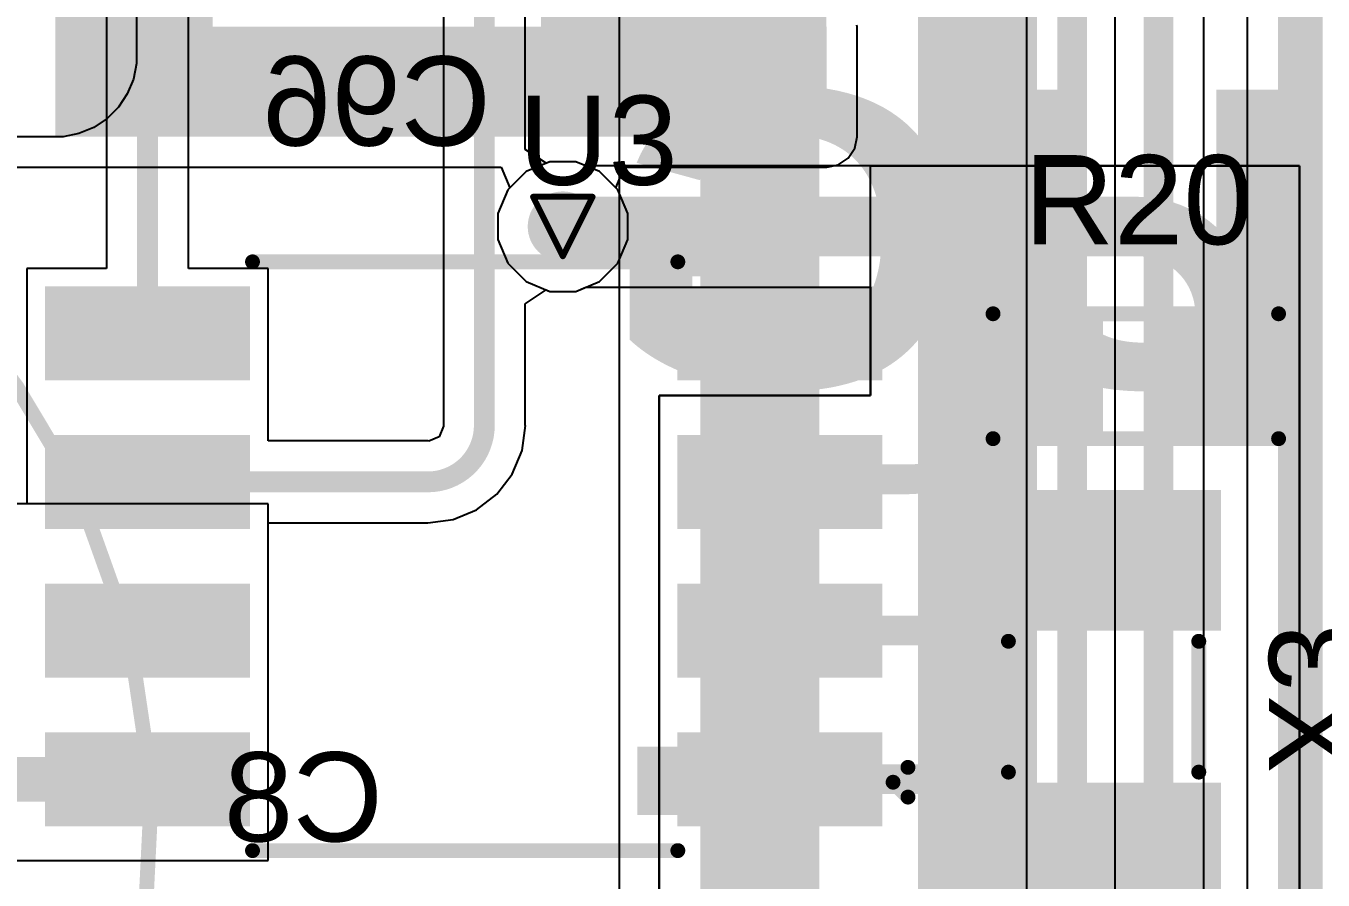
# Model space of a CAD drawing. Header units: inches. Extents: x 0 to 211, y 0 to 201.
# Drawn here: x 0.5249 to 0.961, y 1.462 to 1.7493 of the extents above; entities that cross this region are included whole.
import ezdxf

# ---------------------------------------------------------------- set-up
doc = ezdxf.new("R2010")
doc.units = ezdxf.units.IN
doc.header["$MEASUREMENT"] = 0
for name, color, linetype in [('Bottom Layer', 5, 'Continuous'), ('Bottom Overlay', 54, 'Continuous'), ('Drill Drawing', 1, 'Continuous'), ('Layer 1', 16, 'Continuous'), ('Layer 2', 76, 'Continuous'), ('Top Layer', 1, 'Continuous'), ('Top Overlay', 2, 'Continuous'), ('Top Paste', 8, 'Continuous'), ('Top Solder', 216, 'Continuous'), ('Via Holes', 16, 'Continuous')]:
    doc.layers.add(name, color=color, linetype=linetype)
doc.styles.add('Arial', font='', dxfattribs={"height": 0.2})
doc.styles.add('Arial Black_Bold', font='', dxfattribs={"height": 0.2})
doc.styles.get('Arial').set_extended_font_data('Arial')
doc.styles.get('Arial Black_Bold').set_extended_font_data('Arial Black', bold=True)

# ---------------------------------------------------------------- blocks, each defined once
blk = doc.blocks.new('SMD3215_2P_49')
at = {"layer": 'Top Layer'}
for points in [[(-0.0689, 0.03543), (-0.02953, 0.03543), (-0.02953, -0.03543), (-0.0689, -0.03543)], [(0.02953, 0.03543), (0.0689, 0.03543), (0.0689, -0.03543), (0.02953, -0.03543)]]:
    blk.add_hatch(color=1, dxfattribs=at).paths.add_polyline_path(points)
at = {"layer": 'Top Paste'}
for points in [[(-0.0689, 0.03543), (-0.02953, 0.03543), (-0.02953, -0.03543), (-0.0689, -0.03543)], [(0.02953, 0.03543), (0.0689, 0.03543), (0.0689, -0.03543), (0.02953, -0.03543)]]:
    blk.add_hatch(color=8, dxfattribs=at).paths.add_polyline_path(points)
at = {"layer": 'Top Solder'}
for points in [[(-0.0729, 0.03943), (-0.02553, 0.03943), (-0.02553, -0.03943), (-0.0729, -0.03943)], [(0.02553, 0.03943), (0.0729, 0.03943), (0.0729, -0.03943), (0.02553, -0.03943)]]:
    blk.add_hatch(color=216, dxfattribs=at).paths.add_polyline_path(points)
at = {"layer": 'Top Overlay'}
for points in [[(-0.022, 0.032, 0.005, 0.005, 0), (0.022, 0.032, 0.005, 0.005, 0)], [(-0.022, -0.032, 0.005, 0.005, 0), (0.022, -0.032, 0.005, 0.005, 0)]]:
    blk.add_lwpolyline(points, format="xyseb", dxfattribs=at)
for points in [[(-0.02325, 0.032, 0.0025, 0.0025, 1), (-0.02075, 0.032, 0.0025, 0.0025, 1)], [(0.02075, 0.032, 0.0025, 0.0025, 1), (0.02325, 0.032, 0.0025, 0.0025, 1)], [(-0.02325, -0.032, 0.0025, 0.0025, 1), (-0.02075, -0.032, 0.0025, 0.0025, 1)], [(0.02075, -0.032, 0.0025, 0.0025, 1), (0.02325, -0.032, 0.0025, 0.0025, 1)]]:
    blk.add_lwpolyline(points, format="xyseb", close=True, dxfattribs=at)
blk = doc.blocks.new('SOIC_8_0_154___3_90___W______61')
at = {"layer": 'Top Layer'}
for points in [[(-0.13681, 0.06319), (-0.13681, 0.08681), (-0.07579, 0.08681), (-0.07579, 0.06319)], [(0.07579, 0.06319), (0.07579, 0.08681), (0.13681, 0.08681), (0.13681, 0.06319)], [(-0.13681, 0.01319), (-0.13681, 0.03681), (-0.07579, 0.03681), (-0.07579, 0.01319)], [(0.07579, 0.01319), (0.07579, 0.03681), (0.13681, 0.03681), (0.13681, 0.01319)], [(-0.13681, -0.03681), (-0.13681, -0.01319), (-0.07579, -0.01319), (-0.07579, -0.03681)], [(0.07579, -0.03681), (0.07579, -0.01319), (0.13681, -0.01319), (0.13681, -0.03681)], [(-0.13681, -0.08681), (-0.13681, -0.06319), (-0.07579, -0.06319), (-0.07579, -0.08681)], [(0.07579, -0.08681), (0.07579, -0.06319), (0.13681, -0.06319), (0.13681, -0.08681)]]:
    blk.add_hatch(color=1, dxfattribs=at).paths.add_polyline_path(points)
at = {"layer": 'Top Overlay'}
blk.add_hatch(color=2, dxfattribs=at).paths.add_polyline_path([(-0.07237, 0.064), (-0.05837, 0.064), (-0.05837, 0.087), (-0.07237, 0.087)])
at = {"layer": 'Top Paste'}
for points in [[(-0.13681, 0.06319), (-0.13681, 0.08681), (-0.07579, 0.08681), (-0.07579, 0.06319)], [(0.07579, 0.06319), (0.07579, 0.08681), (0.13681, 0.08681), (0.13681, 0.06319)], [(-0.13681, 0.01319), (-0.13681, 0.03681), (-0.07579, 0.03681), (-0.07579, 0.01319)], [(0.07579, 0.01319), (0.07579, 0.03681), (0.13681, 0.03681), (0.13681, 0.01319)], [(-0.13681, -0.03681), (-0.13681, -0.01319), (-0.07579, -0.01319), (-0.07579, -0.03681)], [(0.07579, -0.03681), (0.07579, -0.01319), (0.13681, -0.01319), (0.13681, -0.03681)], [(-0.13681, -0.08681), (-0.13681, -0.06319), (-0.07579, -0.06319), (-0.07579, -0.08681)], [(0.07579, -0.08681), (0.07579, -0.06319), (0.13681, -0.06319), (0.13681, -0.08681)]]:
    blk.add_hatch(color=8, dxfattribs=at).paths.add_polyline_path(points)
at = {"layer": 'Top Solder'}
for points in [[(-0.14081, 0.05919), (-0.14081, 0.09081), (-0.07179, 0.09081), (-0.07179, 0.05919)], [(0.07179, 0.05919), (0.07179, 0.09081), (0.14081, 0.09081), (0.14081, 0.05919)], [(-0.14081, 0.00919), (-0.14081, 0.04081), (-0.07179, 0.04081), (-0.07179, 0.00919)], [(0.07179, 0.00919), (0.07179, 0.04081), (0.14081, 0.04081), (0.14081, 0.00919)], [(-0.14081, -0.04081), (-0.14081, -0.00919), (-0.07179, -0.00919), (-0.07179, -0.04081)], [(0.07179, -0.04081), (0.07179, -0.00919), (0.14081, -0.00919), (0.14081, -0.04081)], [(-0.14081, -0.09081), (-0.14081, -0.05919), (-0.07179, -0.05919), (-0.07179, -0.09081)], [(0.07179, -0.09081), (0.07179, -0.05919), (0.14081, -0.05919), (0.14081, -0.09081)]]:
    blk.add_hatch(color=216, dxfattribs=at).paths.add_polyline_path(points)
at = {"layer": 'Top Overlay'}
for points in [[(0.071, 0.099, 0.005, 0.005, 0), (-0.072, 0.099, 0.005, 0.005, 0)], [(-0.14437, 0.076, 0.005, 0.005, 0), (-0.14937, 0.081, 0.005, 0.005, 0)], [(-0.14937, 0.081, 0.005, 0.005, 0), (-0.14937, 0.071, 0.005, 0.005, 0)], [(-0.14437, 0.076, 0.005, 0.005, 0), (-0.14937, 0.071, 0.005, 0.005, 0)], [(0.071, -0.099, 0.005, 0.005, 0), (-0.072, -0.099, 0.005, 0.005, 0)]]:
    blk.add_lwpolyline(points, format="xyseb", dxfattribs=at)
for points in [[(-0.07325, 0.099, 0.0025, 0.0025, 1), (-0.07075, 0.099, 0.0025, 0.0025, 1)], [(0.06975, 0.099, 0.0025, 0.0025, 1), (0.07225, 0.099, 0.0025, 0.0025, 1)], [(-0.15062, 0.081, 0.0025, 0.0025, 1), (-0.14812, 0.081, 0.0025, 0.0025, 1)], [(-0.15062, 0.081, 0.0025, 0.0025, 1), (-0.14812, 0.081, 0.0025, 0.0025, 1)], [(-0.14562, 0.076, 0.0025, 0.0025, 1), (-0.14312, 0.076, 0.0025, 0.0025, 1)], [(-0.14562, 0.076, 0.0025, 0.0025, 1), (-0.14312, 0.076, 0.0025, 0.0025, 1)], [(-0.15062, 0.071, 0.0025, 0.0025, 1), (-0.14812, 0.071, 0.0025, 0.0025, 1)], [(-0.15062, 0.071, 0.0025, 0.0025, 1), (-0.14812, 0.071, 0.0025, 0.0025, 1)], [(-0.07325, -0.099, 0.0025, 0.0025, 1), (-0.07075, -0.099, 0.0025, 0.0025, 1)], [(0.06975, -0.099, 0.0025, 0.0025, 1), (0.07225, -0.099, 0.0025, 0.0025, 1)]]:
    blk.add_lwpolyline(points, format="xyseb", close=True, dxfattribs=at)
blk = doc.blocks.new('R___0603_178')
at = {"layer": 'Top Layer'}
for points in [[(-0.015, 0.0175), (-0.015, -0.0175), (-0.045, -0.0175), (-0.045, 0.0175)], [(0.045, 0.0175), (0.045, -0.0175), (0.015, -0.0175), (0.015, 0.0175)]]:
    blk.add_hatch(color=1, dxfattribs=at).paths.add_polyline_path(points)
at = {"layer": 'Top Paste'}
for points in [[(-0.015, 0.0175), (-0.015, -0.0175), (-0.045, -0.0175), (-0.045, 0.0175)], [(0.045, 0.0175), (0.045, -0.0175), (0.015, -0.0175), (0.015, 0.0175)]]:
    blk.add_hatch(color=8, dxfattribs=at).paths.add_polyline_path(points)
at = {"layer": 'Top Solder'}
for points in [[(-0.011, 0.0215), (-0.011, -0.0215), (-0.049, -0.0215), (-0.049, 0.0215)], [(0.049, 0.0215), (0.049, -0.0215), (0.011, -0.0215), (0.011, 0.0215)]]:
    blk.add_hatch(color=216, dxfattribs=at).paths.add_polyline_path(points)
at = {"layer": 'Top Overlay'}
for points in [[(0.048, 0.021, 0.005, 0.005, 0), (-0.048, 0.021, 0.005, 0.005, 0)], [(-0.048, 0.021, 0.005, 0.005, 0), (-0.048, -0.021, 0.005, 0.005, 0)], [(0.048, 0.021, 0.005, 0.005, 0), (0.048, -0.021, 0.005, 0.005, 0)], [(0.048, -0.021, 0.005, 0.005, 0), (-0.048, -0.021, 0.005, 0.005, 0)]]:
    blk.add_lwpolyline(points, format="xyseb", dxfattribs=at)
for points in [[(-0.04925, 0.021, 0.0025, 0.0025, 1), (-0.04675, 0.021, 0.0025, 0.0025, 1)], [(-0.04925, 0.021, 0.0025, 0.0025, 1), (-0.04675, 0.021, 0.0025, 0.0025, 1)], [(0.04675, 0.021, 0.0025, 0.0025, 1), (0.04925, 0.021, 0.0025, 0.0025, 1)], [(0.04675, 0.021, 0.0025, 0.0025, 1), (0.04925, 0.021, 0.0025, 0.0025, 1)], [(-0.04925, -0.021, 0.0025, 0.0025, 1), (-0.04675, -0.021, 0.0025, 0.0025, 1)], [(-0.04925, -0.021, 0.0025, 0.0025, 1), (-0.04675, -0.021, 0.0025, 0.0025, 1)], [(0.04675, -0.021, 0.0025, 0.0025, 1), (0.04925, -0.021, 0.0025, 0.0025, 1)], [(0.04675, -0.021, 0.0025, 0.0025, 1), (0.04925, -0.021, 0.0025, 0.0025, 1)]]:
    blk.add_lwpolyline(points, format="xyseb", close=True, dxfattribs=at)
blk = doc.blocks.new('SC_EB_5R5_474_M_B_377')
at = {"layer": 'Bottom Overlay'}
blk.add_lwpolyline([(0.26575, 0, 0.005, 0.005, 1), (-0.26575, 0, 0.005, 0.005, 1)], format="xyseb", close=True, dxfattribs=at)

msp = doc.modelspace()

# ---------------------------------------------------------------- hatches: boundary and pattern name
at = {"layer": 'Bottom Layer'}
for points in [[(0.58767, 1.712), (0.58767, 1.90135), (0.53472, 1.90135), (0.53472, 1.712)], [(0.69801, 1.712), (0.79401, 1.712), (0.79401, 1.8785), (0.69801, 1.8785)], [(0.53472, 1.712), (0.79411, 1.712), (0.79411, 1.749), (0.53472, 1.749)]]:
    msp.add_hatch(color=5, dxfattribs=at).paths.add_polyline_path(points)
h = msp.add_hatch(color=5, dxfattribs=at)
edge = h.paths.add_edge_path()
edge.add_arc((0.7054, 1.6818), 0.01181, 0, 360)
at = {"layer": 'Layer 1'}
h = msp.add_hatch(color=16, dxfattribs=at)
edge = h.paths.add_edge_path()
edge.add_arc((0.7054, 1.6818), 0.01181, 0, 360)
at = {"layer": 'Layer 2'}
h = msp.add_hatch(color=76, dxfattribs=at)
edge = h.paths.add_edge_path()
edge.add_arc((0.7054, 1.6818), 0.01181, 0, 360)
at = {"layer": 'Top Layer'}
h = msp.add_hatch(color=1, dxfattribs=at)
edge = h.paths.add_edge_path()
edge.add_arc((0.7054, 1.6818), 0.01181, 0, 360)
at = {"layer": 'Via Holes'}
h = msp.add_hatch(color=7, dxfattribs=at)
edge = h.paths.add_edge_path()
edge.add_arc((0.7054, 1.6818), 0.00591, 0, 360)

# ---------------------------------------------------------------- linework, layer by layer
at = {"layer": 'Bottom Layer'}
for p, q in [((0.92095, 0.60347), (0.92095, 2.34009)), ((0.86131, 1.89463), (0.86131, 0.6854)), ((0.93549, 1.85642), (0.93549, 1.30964)), ((0.56208, 1.79541), (0.56208, 1.73666)), ((0.80431, 1.749), (0.8042, 1.74952)), ((0.80431, 1.712), (0.80431, 1.749)), ((0.56208, 1.73666), (0.56103, 1.73138)), ((0.56103, 1.73138), (0.55897, 1.7264)), ((0.55897, 1.7264), (0.55597, 1.72192)), ((0.55597, 1.72192), (0.55216, 1.71811)), ((0.54768, 1.71511), (0.5427, 1.71305)), ((0.55216, 1.71811), (0.54768, 1.71511)), ((0.53742, 1.712), (0.01529, 1.712)), ((0.5427, 1.71305), (0.53742, 1.712)), ((0.80353, 1.7081), (0.80431, 1.712)), ((0.80132, 1.70479), (0.80353, 1.7081)), ((0.01529, 1.7018), (0.53472, 1.7018)), ((0.53472, 1.7018), (0.53472, 1.7018)), ((0.53472, 1.7018), (0.58767, 1.7018)), ((0.58767, 1.7018), (0.58767, 1.7018)), ((0.58767, 1.7018), (0.68466, 1.7018)), ((0.68466, 1.7018), (0.68756, 1.6948)), ((0.72325, 1.6948), (0.72615, 1.7018)), ((0.72615, 1.7018), (0.79411, 1.7018)), ((0.79411, 1.7018), (0.79801, 1.70258)), ((0.79801, 1.70258), (0.80132, 1.70479)), ((0.68691, 1.69416), (0.68359, 1.68614)), ((0.68756, 1.6948), (0.68691, 1.69416)), ((0.72389, 1.69416), (0.72325, 1.6948)), ((0.72722, 1.68614), (0.72389, 1.69416)), ((0.68359, 1.68614), (0.68359, 1.67746)), ((0.72722, 1.67746), (0.72722, 1.68614)), ((0.68359, 1.67746), (0.68691, 1.66945)), ((0.72389, 1.66945), (0.72722, 1.67746)), ((0.68691, 1.66945), (0.69305, 1.66331)), ((0.71776, 1.66331), (0.72389, 1.66945)), ((0.69305, 1.66331), (0.70107, 1.65999)), ((0.70974, 1.65999), (0.71776, 1.66331)), ((0.70107, 1.65999), (0.70974, 1.65999))]:
    msp.add_line(p, q, dxfattribs=at)
for points in [[(0.8766, 0.6854, 0.01, 0.01, 0), (0.8766, 2.89202, 0.01, 0.01, 0)], [(0.90565, 0.58067, 0.01, 0.01, 0), (0.90565, 2.8715, 0.01, 0.01, 0)], [(0.95333, 1.30964, 0.015, 0.015, 0), (0.95333, 1.85642, 0.015, 0.015, 0)]]:
    msp.add_lwpolyline(points, format="xyseb", dxfattribs=at)
at = {"layer": 'Drill Drawing'}
for points in [[(0.6954, 1.6918, 0.002, 0.002, 0), (0.7154, 1.6918, 0.002, 0.002, 0)], [(0.6954, 1.6918, 0.002, 0.002, 0), (0.7054, 1.6718, 0.002, 0.002, 0)], [(0.7054, 1.6718, 0.002, 0.002, 0), (0.7154, 1.6918, 0.002, 0.002, 0)]]:
    msp.add_lwpolyline(points, format="xyseb", dxfattribs=at)
for points in [[(0.6949, 1.6918, 0.001, 0.001, 1), (0.6959, 1.6918, 0.001, 0.001, 1)], [(0.6949, 1.6918, 0.001, 0.001, 1), (0.6959, 1.6918, 0.001, 0.001, 1)], [(0.7149, 1.6918, 0.001, 0.001, 1), (0.7159, 1.6918, 0.001, 0.001, 1)], [(0.7149, 1.6918, 0.001, 0.001, 1), (0.7159, 1.6918, 0.001, 0.001, 1)], [(0.7049, 1.6718, 0.001, 0.001, 1), (0.7059, 1.6718, 0.001, 0.001, 1)], [(0.7049, 1.6718, 0.001, 0.001, 1), (0.7059, 1.6718, 0.001, 0.001, 1)]]:
    msp.add_lwpolyline(points, format="xyseb", close=True, dxfattribs=at)
at = {"layer": 'Layer 1'}
for p, q in [((0.70107, 1.70361), (0.69305, 1.70029)), ((0.70974, 1.70361), (0.70107, 1.70361)), ((0.71776, 1.70029), (0.70974, 1.70361)), ((0.69305, 1.70029), (0.68691, 1.69416)), ((0.72389, 1.69416), (0.71776, 1.70029)), ((0.68691, 1.69416), (0.68359, 1.68614)), ((0.72722, 1.68614), (0.72389, 1.69416)), ((0.68359, 1.68614), (0.68359, 1.67746)), ((0.72722, 1.67746), (0.72722, 1.68614)), ((0.68359, 1.67746), (0.68691, 1.66945)), ((0.72389, 1.66945), (0.72722, 1.67746)), ((0.68691, 1.66945), (0.69305, 1.66331)), ((0.71776, 1.66331), (0.72389, 1.66945)), ((0.69305, 1.66331), (0.70107, 1.65999)), ((0.70974, 1.65999), (0.71776, 1.66331)), ((0.70107, 1.65999), (0.70974, 1.65999))]:
    msp.add_line(p, q, dxfattribs=at)
at = {"layer": 'Layer 2'}
for p, q in [((0.72431, 2.13454), (0.72431, 1.3031)), ((0.89105, 1.37395), (0.89105, 2.06145))]:
    msp.add_line(p, q, dxfattribs=at)
for points in [[(0.77167, 1.33015, 0.04, 0.04, 0), (0.77167, 2.11068, 0.04, 0.04, 0)], [(0.84481, 1.35063, 0.04, 0.04, 0), (0.84481, 2.07611, 0.04, 0.04, 0)]]:
    msp.add_lwpolyline(points, format="xyseb", dxfattribs=at)
at = {"layer": 'Top Layer'}
for p, q in [((0.55199, 1.82249), (0.55199, 1.66773)), ((0.57952, 1.66773), (0.57952, 1.82249)), ((0.66524, 1.80509), (0.66524, 1.61492)), ((0.69277, 1.70775), (0.69277, 1.80509)), ((0.69977, 1.70308), (0.69277, 1.70775)), ((0.70107, 1.70361), (0.69977, 1.70308)), ((0.70974, 1.70361), (0.70107, 1.70361)), ((0.71317, 1.70219), (0.70974, 1.70361)), ((0.80887, 1.70219), (0.71317, 1.70219)), ((0.80887, 1.70223), (0.95304, 1.70223)), ((0.80887, 1.62502), (0.80887, 1.70223)), ((0.95304, 1.70223), (0.80887, 1.70223)), ((0.80887, 1.70223), (0.80887, 1.70219)), ((0.95304, 1.70223), (0.95304, 1.42996)), ((0.95304, 1.65896), (0.95304, 1.70223)), ((0.55199, 1.66773), (0.52524, 1.66773)), ((0.52524, 1.66773), (0.52524, 1.62411)), ((0.60627, 1.66773), (0.57952, 1.66773)), ((0.60627, 1.62411), (0.60627, 1.66773)), ((0.69277, 1.65585), (0.69977, 1.66053)), ((0.69977, 1.66053), (0.70107, 1.65999)), ((0.70107, 1.65999), (0.70974, 1.65999)), ((0.70974, 1.65999), (0.71317, 1.66141)), ((0.71317, 1.66141), (0.80887, 1.66141)), ((0.80887, 1.66141), (0.80887, 1.62502)), ((0.95304, 1.60396), (0.95304, 1.65896)), ((0.69277, 1.61492), (0.69277, 1.65585)), ((0.52524, 1.62411), (0.52524, 1.62411)), ((0.52524, 1.62411), (0.52524, 1.61773)), ((0.60627, 1.61773), (0.60627, 1.62411)), ((0.60627, 1.62411), (0.60627, 1.62411)), ((0.73784, 1.36282), (0.73784, 1.62502)), ((0.73784, 1.62502), (0.80887, 1.62502)), ((0.80887, 1.62502), (0.73784, 1.62502)), ((0.73784, 1.62502), (0.73784, 1.57411)), ((0.52524, 1.61773), (0.52524, 1.61773)), ((0.52524, 1.61773), (0.52524, 1.58858)), ((0.60627, 1.60968), (0.60627, 1.61773)), ((0.60627, 1.61773), (0.60627, 1.61773)), ((0.6653, 1.61464), (0.66383, 1.61109)), ((0.66524, 1.61492), (0.6653, 1.61464)), ((0.69167, 1.60644), (0.69279, 1.61492)), ((0.69279, 1.61492), (0.69277, 1.61492)), ((0.66, 1.60968), (0.60627, 1.60968)), ((0.66029, 1.60963), (0.66, 1.60968)), ((0.66383, 1.61109), (0.66029, 1.60963)), ((0.68839, 1.59853), (0.69167, 1.60644)), ((0.95304, 1.42996), (0.95304, 1.60396)), ((0.68318, 1.59174), (0.68839, 1.59853)), ((0.60627, 1.58858), (0.24747, 1.58858)), ((0.52524, 1.58858), (0.44377, 1.58858)), ((0.60627, 1.46862), (0.60627, 1.58858)), ((0.67639, 1.58653), (0.68318, 1.59174)), ((0.66, 1.58214), (0.66849, 1.58326)), ((0.66849, 1.58326), (0.67639, 1.58653)), ((0.60627, 1.46862), (0.60627, 1.58215)), ((0.60627, 1.58215), (0.66, 1.58215)), ((0.66, 1.58215), (0.66, 1.58214)), ((0.73784, 1.57411), (0.73784, 1.51773)), ((0.73784, 1.51773), (0.73784, 1.51773)), ((0.73784, 1.51773), (0.73784, 1.47411)), ((0.73784, 1.47411), (0.73784, 1.47411)), ((0.73784, 1.47411), (0.73784, 1.36282)), ((0.24747, 1.46862), (0.60627, 1.46862)), ((0.44477, 1.46862), (0.60627, 1.46862))]:
    msp.add_line(p, q, dxfattribs=at)
for points in [[(0.56576, 1.64592, 0.007, 0.007, 0), (0.56576, 1.82249, 0.007, 0.007, 0)], [(0.67901, 1.61492, 0.007, 0.007, 0), (0.67901, 1.80509, 0.007, 0.007, 0)], [(0.7054, 1.6818, 0.02, 0.02, 0), (0.8987, 1.6818, 0.02, 0.02, 0)], [(0.8987, 1.6818, 0.02, 0.02, -0.414214), (0.92804, 1.65246, 0.02, 0.02, 0)], [(0.92804, 1.63146, 0.02, 0.02, 0), (0.92804, 1.65246, 0.02, 0.02, 0)], [(0.85804, 1.62012, 0.01, 0.01, 0), (0.86804, 1.63146, 0.01, 0.01, 0)], [(0.84783, 1.60855, 0.01, 0.01, 0), (0.85804, 1.62012, 0.01, 0.01, 0)], [(0.67901, 1.61492, 0.007, 0.007, -0.414214), (0.66, 1.59592, 0.007, 0.007, 0)], [(0.84783, 1.60855, 0.01, 0.01, -0.215509), (0.8218, 1.59679, 0.01, 0.01, 0)], [(0.77835, 1.59592, 0.01, 0.01, 0), (0.80387, 1.59679, 0.01, 0.01, 0)], [(0.80387, 1.59679, 0.01, 0.01, 0), (0.8218, 1.59679, 0.01, 0.01, 0)], [(0.56576, 1.59592, 0.007, 0.007, 0), (0.66, 1.59592, 0.007, 0.007, 0)], [(0.85789, 1.55484, 0.01, 0.01, 0), (0.88721, 1.56953, 0.01, 0.01, 0)], [(0.85789, 1.55484, 0.01, 0.01, -0.228752), (0.8394, 1.54592, 0.01, 0.01, 0)], [(0.77835, 1.54592, 0.01, 0.01, 0), (0.8394, 1.54592, 0.01, 0.01, 0)], [(0.47977, 1.49592, 0.015, 0.015, 0), (0.56576, 1.49592, 0.015, 0.015, 0)], [(0.77835, 1.49592, 0.01, 0.01, 0), (0.8365, 1.49592, 0.01, 0.01, 0)], [(0.8365, 1.49592, 0.01, 0.01, -0.205394), (0.85448, 1.48821, 0.01, 0.01, 0)], [(0.85448, 1.48821, 0.01, 0.01, 0), (0.85678, 1.48579, 0.01, 0.01, 0)], [(0.85678, 1.48579, 0.01, 0.01, 0), (0.88721, 1.4711, 0.01, 0.01, 0)], [(0.86904, 1.45293, 0.01, 0.01, -0.414214), (0.88721, 1.4711, 0.01, 0.01, 0)]]:
    msp.add_lwpolyline(points, format="xyseb", dxfattribs=at)
for points in [[(0.7004, 1.6818, 0.01, 0.01, 1), (0.7104, 1.6818, 0.01, 0.01, 1)], [(0.8937, 1.6818, 0.01, 0.01, 1), (0.9037, 1.6818, 0.01, 0.01, 1)], [(0.8937, 1.6818, 0.01, 0.01, 1), (0.9037, 1.6818, 0.01, 0.01, 1)], [(0.92304, 1.65246, 0.01, 0.01, 1), (0.93304, 1.65246, 0.01, 0.01, 1)], [(0.92304, 1.65246, 0.01, 0.01, 1), (0.93304, 1.65246, 0.01, 0.01, 1)], [(0.56401, 1.64592, 0.0035, 0.0035, 1), (0.56751, 1.64592, 0.0035, 0.0035, 1)], [(0.92304, 1.63146, 0.01, 0.01, 1), (0.93304, 1.63146, 0.01, 0.01, 1)], [(0.86554, 1.63146, 0.005, 0.005, 1), (0.87054, 1.63146, 0.005, 0.005, 1)], [(0.85554, 1.62012, 0.005, 0.005, 1), (0.86054, 1.62012, 0.005, 0.005, 1)], [(0.85554, 1.62012, 0.005, 0.005, 1), (0.86054, 1.62012, 0.005, 0.005, 1)], [(0.67726, 1.61492, 0.0035, 0.0035, 1), (0.68076, 1.61492, 0.0035, 0.0035, 1)], [(0.67726, 1.61492, 0.0035, 0.0035, 1), (0.68076, 1.61492, 0.0035, 0.0035, 1)], [(0.84533, 1.60855, 0.005, 0.005, 1), (0.85033, 1.60855, 0.005, 0.005, 1)], [(0.84533, 1.60855, 0.005, 0.005, 1), (0.85033, 1.60855, 0.005, 0.005, 1)], [(0.77585, 1.59592, 0.005, 0.005, 1), (0.78085, 1.59592, 0.005, 0.005, 1)], [(0.80137, 1.59679, 0.005, 0.005, 1), (0.80637, 1.59679, 0.005, 0.005, 1)], [(0.80137, 1.59679, 0.005, 0.005, 1), (0.80637, 1.59679, 0.005, 0.005, 1)], [(0.8193, 1.59679, 0.005, 0.005, 1), (0.8243, 1.59679, 0.005, 0.005, 1)], [(0.8193, 1.59679, 0.005, 0.005, 1), (0.8243, 1.59679, 0.005, 0.005, 1)], [(0.56401, 1.59592, 0.0035, 0.0035, 1), (0.56751, 1.59592, 0.0035, 0.0035, 1)], [(0.65825, 1.59592, 0.0035, 0.0035, 1), (0.66175, 1.59592, 0.0035, 0.0035, 1)], [(0.65825, 1.59592, 0.0035, 0.0035, 1), (0.66175, 1.59592, 0.0035, 0.0035, 1)], [(0.88471, 1.56953, 0.005, 0.005, 1), (0.88971, 1.56953, 0.005, 0.005, 1)], [(0.85539, 1.55484, 0.005, 0.005, 1), (0.86039, 1.55484, 0.005, 0.005, 1)], [(0.85539, 1.55484, 0.005, 0.005, 1), (0.86039, 1.55484, 0.005, 0.005, 1)], [(0.77585, 1.54592, 0.005, 0.005, 1), (0.78085, 1.54592, 0.005, 0.005, 1)], [(0.8369, 1.54592, 0.005, 0.005, 1), (0.8419, 1.54592, 0.005, 0.005, 1)], [(0.8369, 1.54592, 0.005, 0.005, 1), (0.8419, 1.54592, 0.005, 0.005, 1)], [(0.56201, 1.49592, 0.0075, 0.0075, 1), (0.56951, 1.49592, 0.0075, 0.0075, 1)], [(0.77585, 1.49592, 0.005, 0.005, 1), (0.78085, 1.49592, 0.005, 0.005, 1)], [(0.834, 1.49592, 0.005, 0.005, 1), (0.839, 1.49592, 0.005, 0.005, 1)], [(0.834, 1.49592, 0.005, 0.005, 1), (0.839, 1.49592, 0.005, 0.005, 1)], [(0.85198, 1.48821, 0.005, 0.005, 1), (0.85698, 1.48821, 0.005, 0.005, 1)], [(0.85198, 1.48821, 0.005, 0.005, 1), (0.85698, 1.48821, 0.005, 0.005, 1)], [(0.85428, 1.48579, 0.005, 0.005, 1), (0.85928, 1.48579, 0.005, 0.005, 1)], [(0.85428, 1.48579, 0.005, 0.005, 1), (0.85928, 1.48579, 0.005, 0.005, 1)], [(0.88471, 1.4711, 0.005, 0.005, 1), (0.88971, 1.4711, 0.005, 0.005, 1)], [(0.88471, 1.4711, 0.005, 0.005, 1), (0.88971, 1.4711, 0.005, 0.005, 1)]]:
    msp.add_lwpolyline(points, format="xyseb", close=True, dxfattribs=at)

# ---------------------------------------------------------------- block references
for name, p, rotation in [('SC_EB_5R5_474_M_B_377', (0.30078, 1.48032), 270), ('SOIC_8_0_154___3_90___W______61', (0.67206, 1.57092), 180), ('R___0603_178', (0.89804, 1.63146), 180), ('SMD3215_2P_49', (0.88721, 1.52032), 90)]:
    msp.add_blockref(name, p, dxfattribs=dict(rotation=rotation))

# ---------------------------------------------------------------- texts
at = {"layer": 'Bottom Overlay', "style": 'Arial', "text_generation_flag": 2}
for s, p in [('C96', (0.68125, 1.70901)), ('C8', (0.64499, 1.475))]:
    msp.add_text(s, height=0.03, dxfattribs=at).set_placement(p)
at = {"layer": 'Bottom Overlay', "style": 'Arial Black_Bold', "text_generation_flag": 2}
msp.add_text('DEBUG', height=0.1, rotation=360, dxfattribs=at).set_placement((1.29534, 1.62777))
at = {"layer": 'Top Overlay', "style": 'Arial'}
for s, p in [('U3', (0.69047, 1.69582)), ('R20', (0.86047, 1.67582))]:
    msp.add_text(s, height=0.03, dxfattribs=at).set_placement(p)
msp.add_text('X3', height=0.03, rotation=90, dxfattribs=at).set_placement((0.97284, 1.49702))

doc.saveas('drawing.dxf')
